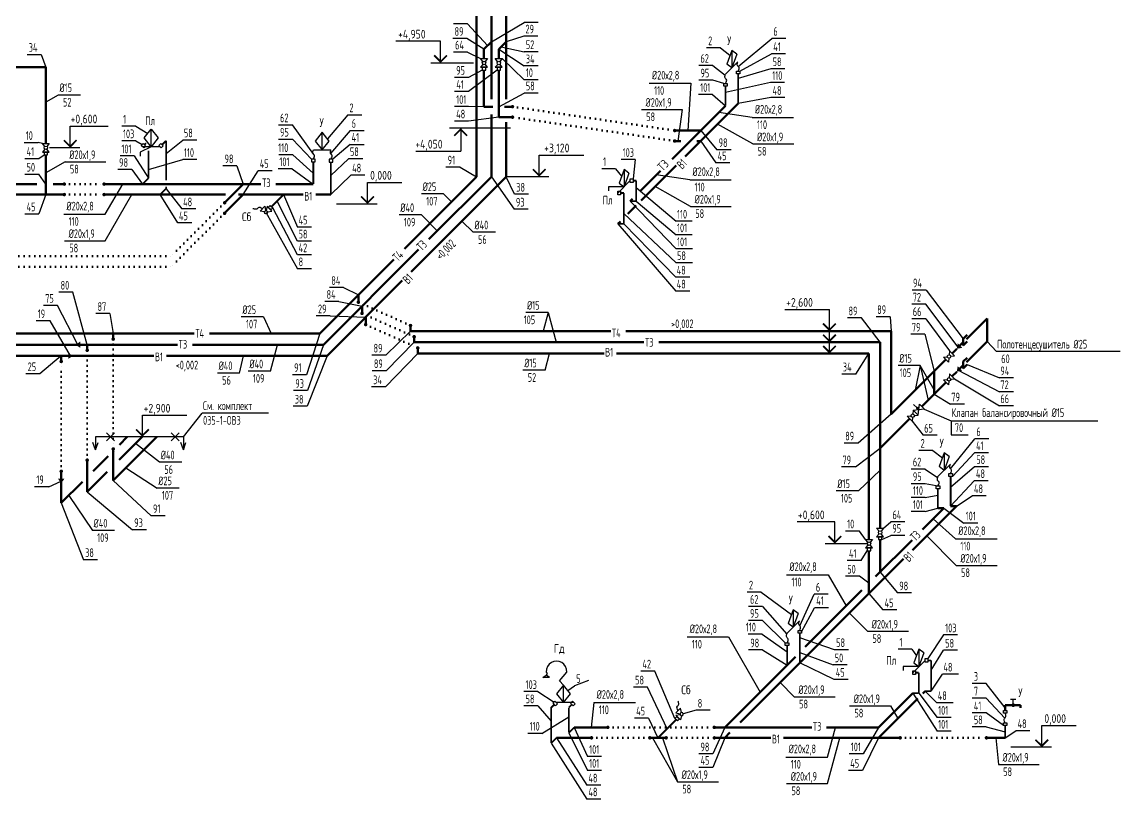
# Model space of a CAD drawing. Header units: millimetres. Extents: x 170992 to 3444916, y -723939 to 111177.
# Drawn here: x 1799205 to 1830647, y -380242 to -357984 of the extents above; entities that cross this region are included whole.
import ezdxf
from ezdxf.enums import TextEntityAlignment as Align

# ---------------------------------------------------------------- set-up
doc = ezdxf.new("R2010")
doc.units = ezdxf.units.MM
doc.linetypes.add('пунктирнаяX2', pattern=[0.5, 0, -0.5])
doc.linetypes.add('ШТРИХОВАЯ', pattern=[0.75, 0.5, -0.25])
doc.layers.add('0. В', color=1, linetype='Continuous')
for name, color, linetype, lineweight in [('0. В выноски', 2, 'Continuous', 25), ('_fek', 6, 'Continuous', 50), ('_tex_fek', 4, 'Continuous', 25), ('_vodo', 3, 'Continuous', 50)]:
    doc.layers.add(name, color=color, linetype=linetype, lineweight=lineweight)
doc.styles.add('GOST 2.304', font='CS_Gost2304.shx')
doc.styles.add('ГОСТ 2.304', font='cs_gost2304.shx')

# ---------------------------------------------------------------- blocks, each defined once
blk = doc.blocks.new('A$C192E26FC')
at = {"layer": '0. В выноски', "lineweight": -3, "ltscale": 100}
for p, q in [((-40, 31), (-125, 100)), ((-125, 100), (-125, -100)), ((39, 32), (123, 100)), ((123, 100), (123, -100)), ((-125, -100), (-39, -31)), ((123, -100), (38, -32))]:
    blk.add_line(p, q, dxfattribs=at)
blk.add_circle((0, 0), 50, dxfattribs=at)
blk = doc.blocks.new('Угловой кран X')
at = {"layer": '0. В выноски'}
for p, q in [((0, 95), (104, 26)), ((0, 95), (0, -95)), ((48, 143), (117, 38)), ((48, 143), (238, 143)), ((168, 38), (238, 143)), ((104, -26), (0, -95))]:
    blk.add_line(p, q, dxfattribs=at)
blk.add_circle((143, 0), 46.1, dxfattribs=at)
blk = doc.blocks.new('*U8')
at = {"layer": '0. В выноски', "linetype": 'ByBlock', "ltscale": 15}
h = blk.add_hatch(color=256, dxfattribs=at)
h.dxf.hatch_style = 1
h.paths.add_polyline_path([(0, 0), (-24, -66), (24, -66)])
at = {"layer": '0. В выноски', "lineweight": -3, "ltscale": 100}
for p, q in [((-124, 99), (-124, -99)), ((-124, -99), (124, 99)), ((-124, 99), (124, -99)), ((124, 99), (124, -99))]:
    blk.add_line(p, q, dxfattribs=at)
at = {"layer": '0. В выноски', "color": 2}
for p, q in [((0, 0), (-24, -66)), ((0, 0), (24, -66)), ((24, -66), (-24, -66)), ((0, -66), (0, -213))]:
    blk.add_line(p, q, dxfattribs=at)

msp = doc.modelspace()

# ---------------------------------------------------------------- linework, layer by layer
at = {"layer": '0. В', "color": 5, "ltscale": 250, "const_width": 50}
for points in [[(1819715, -360320), (1819715, -359472)], [(1825797, -371849), (1825797, -371000)], [(1821477, -376340), (1821477, -375491)], [(1827359, -378489), (1827359, -378135)]]:
    msp.add_lwpolyline(points, dxfattribs=at)
at = {"layer": '0. В', "color": 1, "ltscale": 100, "const_width": 50}
for points in [[(1819351, -360384), (1819351, -359826)], [(1825433, -371913), (1825433, -371355)], [(1821113, -376403), (1821113, -375845)]]:
    msp.add_lwpolyline(points, dxfattribs=at)
at = {"layer": '0. В', "color": 1, "linetype": 'ШТРИХОВАЯ', "ltscale": 250, "const_width": 50, "elevation": 48599}
for points in [[(1802755, -361457), (1802712, -361500)], [(1802827, -362459), (1802826, -361673)], [(1802657, -362628), (1802827, -362459)]]:
    msp.add_lwpolyline(points, dxfattribs=at)
at = {"layer": '0. В', "color": 150, "linetype": 'ШТРИХОВАЯ', "ltscale": 250, "const_width": 50}
for points, elevation in [([(1803331, -361386), (1803217, -361500)], 48599), ([(1803332, -362524), (1803331, -361386)], 48599), ([(1803162, -362928), (1803332, -362759)], 24299), ([(1803332, -362759), (1803332, -362700)], 48599)]:
    msp.add_lwpolyline(points, dxfattribs=dict(at, elevation=elevation))
at = {"layer": '0. В', "color": 1, "ltscale": 100, "const_width": 50, "elevation": 24299}
msp.add_lwpolyline([(1807548, -362628), (1807548, -361995)], dxfattribs=at)
at = {"layer": '0. В', "color": 5, "ltscale": 250, "const_width": 50, "elevation": 48600}
msp.add_lwpolyline([(1808053, -362929), (1808053, -361996)], dxfattribs=at)
at = {"layer": '0. В', "color": 1, "linetype": 'ШТРИХОВАЯ', "ltscale": 250, "const_width": 50}
for points in [[(1816795, -362529), (1816702, -362529)], [(1816795, -362529), (1816795, -363114)], [(1816795, -363114), (1816622, -363114)], [(1824885, -376623), (1824792, -376623)], [(1824885, -376623), (1824885, -377208)], [(1824885, -377208), (1824712, -377208)]]:
    msp.add_lwpolyline(points, dxfattribs=at)
at = {"layer": '0. В', "color": 5, "ltscale": 100, "const_width": 50, "elevation": 24299}
msp.add_lwpolyline([(1806696, -362928), (1806348, -363275)], dxfattribs=at)
at = {"layer": '0. В', "color": 150, "linetype": 'ШТРИХОВАЯ', "ltscale": 250, "const_width": 50}
for points in [[(1816441, -362883), (1816348, -362883)], [(1816441, -362883), (1816441, -363767)], [(1816441, -363767), (1816268, -363767)], [(1825238, -376270), (1825145, -376270)], [(1825238, -376270), (1825238, -377154)], [(1825238, -377154), (1825065, -377154)]]:
    msp.add_lwpolyline(points, dxfattribs=at)
at = {"layer": '0. В', "color": 150, "linetype": 'ШТРИХОВАЯ', "lineweight": -3, "ltscale": 250, "const_width": 50}
msp.add_lwpolyline([(1814362, -378640), (1814361, -377620), (1814447, -377535)], dxfattribs=at)
at = {"layer": '0. В', "color": 1, "linetype": 'ШТРИХОВАЯ', "lineweight": -3, "ltscale": 250, "const_width": 50}
for points in [[(1814866, -377620), (1814952, -377535)], [(1814867, -378342), (1814866, -377620)]]:
    msp.add_lwpolyline(points, dxfattribs=at)
at = {"layer": '0. В', "color": 1, "linetype": 'Continuous', "lineweight": -3, "ltscale": 250, "const_width": 50}
msp.add_lwpolyline([(1814867, -378342), (1815020, -378189)], dxfattribs=at)
at = {"layer": '0. В', "color": 5, "ltscale": 100, "const_width": 50}
msp.add_lwpolyline([(1817938, -377966), (1817417, -378488)], dxfattribs=at)
at = {"layer": '0. В', "color": 150, "linetype": 'Continuous', "lineweight": -3, "ltscale": 250, "const_width": 50}
msp.add_lwpolyline([(1814361, -378641), (1814514, -378488)], dxfattribs=at)
at = {"layer": '0. В выноски'}
for p, q in [((1811191, -358538), (1809915, -358538)), ((1811191, -359158), (1811191, -358538)), ((1819529, -358798), (1819387, -359190)), ((1819529, -358798), (1819529, -359298)), ((1819670, -358907), (1819529, -358798)), ((1819670, -358907), (1819529, -359298)), ((1810916, -359158), (1812137, -359158)), ((1819352, -359475), (1819705, -359122)), ((1819529, -359298), (1819387, -359190)), ((1817167, -359741), (1818355, -359741)), ((1818355, -359741), (1818269, -361094)), ((1816941, -360493), (1818111, -360493)), ((1818111, -360493), (1817985, -361394)), ((1820114, -360718), (1819156, -360580)), ((1820134, -361479), (1819125, -360910)), ((1820114, -360718), (1821302, -360718)), ((1800588, -361587, 24299), (1800588, -360967, 24299)), ((1800588, -360967, 24299), (1801669, -360967, 24299)), ((1802707, -361307, 24299), (1802907, -361057, 24299)), ((1802707, -361307, 24299), (1802907, -361057, 24299)), ((1802907, -361557, 24299), (1802907, -361057, 24299)), ((1802907, -361057, 24299), (1803107, -361307, 24299)), ((1802907, -361557, 24299), (1802907, -361057, 24299)), ((1802907, -361057, 24299), (1803107, -361307, 24299)), ((1807801, -361144, 24299), (1807601, -361394, 24299)), ((1807801, -361144, 24299), (1807601, -361394, 24299)), ((1807801, -361644, 24299), (1807801, -361144, 24299)), ((1808001, -361394, 24299), (1807801, -361144, 24299)), ((1807801, -361644, 24299), (1807801, -361144, 24299)), ((1808001, -361394, 24299), (1807801, -361144, 24299)), ((1813191, -361024), (1811444, -361024)), ((1811768, -361024), (1811768, -361687)), ((1802907, -361557, 24299), (1802594, -361717, 24299)), ((1803159, -361557, 24299), (1802655, -361557, 24299)), ((1802907, -361557, 24299), (1802707, -361307, 24299)), ((1802907, -361557, 24299), (1802707, -361307, 24299)), ((1803107, -361307, 24299), (1802907, -361557, 24299)), ((1803107, -361307, 24299), (1802907, -361557, 24299)), ((1807601, -361394, 24299), (1807801, -361644, 24299)), ((1807601, -361394, 24299), (1807801, -361644, 24299)), ((1807801, -361644, 24299), (1808001, -361394, 24299)), ((1807801, -361644, 24299), (1808001, -361394, 24299)), ((1820134, -361479), (1821304, -361479)), ((1800863, -361587, 24299), (1799992, -361587, 24299)), ((1802594, -361717, 24299), (1802594, -361830, 24299)), ((1807549, -361644, 24299), (1808054, -361644, 24299)), ((1810484, -361687), (1811768, -361687)), ((1814017, -361797), (1815292, -361797)), ((1814017, -362417), (1814017, -361797)), ((1800440, -361991, 24299), (1799889, -362309, 24299)), ((1800440, -361991, 24299), (1801610, -361991, 24299)), ((1816445, -362206), (1816304, -362597)), ((1816445, -362206), (1816445, -362706)), ((1816587, -362314), (1816445, -362206)), ((1814292, -362417), (1813070, -362417)), ((1816587, -362314), (1816445, -362706)), ((1818326, -362506), (1817369, -362367)), ((1818326, -362506), (1819515, -362506)), ((1801591, -363491, 24299), (1802089, -362628, 24299)), ((1809101, -363200, 24299), (1809101, -362579, 24299)), ((1809101, -362579, 24299), (1810083, -362579, 24299)), ((1816445, -362706), (1815998, -362706)), ((1815998, -362706), (1815998, -362819)), ((1816268, -362883), (1816622, -362529)), ((1816304, -362597), (1816445, -362706)), ((1818347, -363266), (1817338, -362698)), ((1801592, -364251, 24299), (1802356, -362928, 24299)), ((1809376, -363200, 24299), (1808212, -363200, 24299)), ((1818347, -363266), (1819516, -363266)), ((1800402, -363491, 24299), (1801591, -363491, 24299)), ((1800422, -364251, 24299), (1801592, -364251, 24299)), ((1821052, -366220), (1822327, -366220)), ((1822327, -367480), (1822327, -366220)), ((1802653, -369871), (1802653, -369250)), ((1802653, -369250), (1803929, -369250)), ((1825611, -370327), (1825469, -370718)), ((1825611, -370327), (1825611, -370827)), ((1825752, -370435), (1825611, -370327)), ((1825434, -371004), (1825788, -370650)), ((1825752, -370435), (1825611, -370827)), ((1825611, -370827), (1825469, -370718)), ((1825936, -372790), (1825299, -372218)), ((1822483, -372306), (1821402, -372306)), ((1822483, -372926), (1822483, -372306)), ((1825957, -373550), (1825111, -372705)), ((1825936, -372790), (1827125, -372790)), ((1822208, -372926), (1823408, -372926)), ((1821101, -373818), (1822290, -373818)), ((1822290, -373818), (1822805, -374711)), ((1825957, -373550), (1827126, -373550)), ((1821290, -374818), (1821149, -375209)), ((1821290, -374818), (1821290, -375318)), ((1821432, -374926), (1821290, -374818)), ((1821432, -374926), (1821290, -375318)), ((1823418, -375438), (1822898, -374918)), ((1821114, -375494), (1821467, -375141)), ((1821290, -375318), (1821149, -375209)), ((1818249, -375599), (1819437, -375599)), ((1819437, -375599), (1820340, -377177)), ((1823418, -375438), (1824588, -375438)), ((1824888, -375947), (1824747, -376338)), ((1824888, -375947), (1824888, -376447)), ((1825030, -376055), (1824888, -375947)), ((1824712, -376623), (1825065, -376270)), ((1824747, -376338), (1824888, -376447)), ((1825030, -376055), (1824888, -376447)), ((1814241, -376648), (1814213, -376690)), ((1814217, -376606), (1814241, -376648)), ((1814594, -376857), (1814810, -376606)), ((1824888, -376447), (1824441, -376447)), ((1824441, -376447), (1824441, -376560)), ((1814119, -376760), (1814213, -376690)), ((1814307, -376759), (1814119, -376760)), ((1814307, -376759), (1814213, -376690)), ((1814715, -376978), (1814515, -377228)), ((1814715, -376978), (1814515, -377228)), ((1814715, -376978), (1814594, -376857)), ((1814715, -377478), (1814715, -376978)), ((1814915, -377228), (1814715, -376978)), ((1814715, -377478), (1814715, -376978)), ((1814915, -377228), (1814715, -376978)), ((1821319, -377314), (1820911, -376905)), ((1814515, -377228), (1814715, -377478)), ((1814715, -377478), (1814915, -377228)), ((1814715, -377478), (1814915, -377228)), ((1815008, -377478), (1814504, -377478)), ((1815008, -377478), (1814504, -377478)), ((1815584, -377479), (1815500, -378189)), ((1815584, -377479), (1816772, -377479)), ((1821319, -377314), (1822489, -377314)), ((1822903, -377574), (1824073, -377574)), ((1824073, -377574), (1824282, -377937)), ((1827664, -377391), (1827514, -377391)), ((1827589, -377553), (1827589, -377391)), ((1822269, -379038), (1822496, -378189)), ((1828408, -378759), (1828408, -378139)), ((1828408, -378139), (1829389, -378139)), ((1817263, -378488), (1817976, -379748)), ((1817546, -378488), (1817976, -379748)), ((1822270, -379798), (1822621, -378489)), ((1827092, -378489), (1827163, -379251)), ((1828683, -378759), (1827519, -378759)), ((1821080, -379038), (1822269, -379038)), ((1827163, -379251), (1828333, -379251)), ((1817976, -379748), (1819145, -379748)), ((1821101, -379798), (1822270, -379798))]:
    msp.add_line(p, q, dxfattribs=at)
at = {"layer": '0. В выноски', "ltscale": 10}
for p, q in [((1800243, -360076, 24299), (1799889, -360280, 24299)), ((1800881, -360076, 24299), (1800243, -360076, 24299)), ((1811280, -362911), (1810642, -362911)), ((1811280, -362911), (1811504, -363135)), ((1810641, -363511), (1810003, -363511)), ((1810641, -363511), (1811096, -363967)), ((1812126, -364009), (1811802, -363685)), ((1812764, -364009), (1812126, -364009)), ((1806120, -366432), (1805482, -366432)), ((1806120, -366432), (1806344, -366908)), ((1814270, -366307), (1813632, -366307)), ((1814270, -366307), (1814127, -366840)), ((1814270, -366307), (1814498, -367160)), ((1806319, -367986), (1806522, -367228)), ((1805438, -368039), (1805548, -367548)), ((1814187, -367960), (1814315, -367480)), ((1824927, -367826), (1824290, -367826)), ((1824927, -367826), (1824782, -368535)), ((1825329, -368522), (1824927, -367826)), ((1824927, -367826), (1825154, -368818)), ((1805438, -368039), (1804801, -368039)), ((1806319, -367986), (1805681, -367986)), ((1814187, -367960), (1813549, -367960)), ((1803143, -370596), (1802452, -370062)), ((1803781, -370596), (1803143, -370596)), ((1802179, -370759), (1803072, -371336)), ((1823154, -371418), (1823778, -370818)), ((1800545, -371545), (1801221, -372550)), ((1803710, -371336), (1803072, -371336)), ((1823154, -371418), (1822517, -371418)), ((1801859, -372550), (1801221, -372550))]:
    msp.add_line(p, q, dxfattribs=at)
at = {"layer": '0. В выноски', "const_width": 50}
for points in [[(1811373, -358940), (1811191, -359122), (1811008, -358940)], [(1811950, -361242), (1811768, -361059), (1811585, -361242)], [(1813834, -362200), (1814017, -362382), (1814199, -362200)], [(1828225, -378542), (1828408, -378724), (1828590, -378542)]]:
    msp.add_lwpolyline(points, dxfattribs=at)
at = {"layer": '0. В выноски'}
for points in [[(1812384, -359362), (1812484, -359362), (1812484, -359283), (1812384, -359283)], [(1812808, -359362), (1812908, -359362), (1812908, -359283), (1812808, -359283)], [(1819765, -359472), (1819665, -359472), (1819665, -359392), (1819765, -359392)], [(1819401, -359826), (1819301, -359826), (1819301, -359746), (1819401, -359746)], [(1816622, -362579), (1816622, -362479), (1816702, -362479), (1816702, -362579)], [(1816268, -362933), (1816268, -362833), (1816348, -362833), (1816348, -362933)], [(1825847, -371000), (1825747, -371000), (1825747, -370920), (1825847, -370920)], [(1825483, -371355), (1825383, -371355), (1825383, -371275), (1825483, -371275)], [(1823728, -372811), (1823828, -372811), (1823828, -372731), (1823728, -372731)], [(1823408, -373131), (1823508, -373131), (1823508, -373051), (1823408, -373051)], [(1821527, -375491), (1821427, -375491), (1821427, -375411), (1821527, -375411)], [(1821163, -375845), (1821063, -375845), (1821063, -375766), (1821163, -375766)], [(1825065, -376320), (1825065, -376220), (1825145, -376220), (1825145, -376320)], [(1824712, -376673), (1824712, -376573), (1824792, -376573), (1824792, -376673)], [(1814482, -377570), (1814412, -377499), (1814468, -377443), (1814539, -377513)], [(1814987, -377570), (1814916, -377499), (1814973, -377443), (1815043, -377513)], [(1817959, -377875), (1818030, -377945), (1817974, -378002), (1817903, -377931)], [(1827409, -377784), (1827309, -377784), (1827309, -377704), (1827409, -377704)], [(1827410, -378135), (1827309, -378135), (1827309, -378055), (1827410, -378055)]]:
    msp.add_lwpolyline(points, close=True, dxfattribs=at)
at = {"layer": '0. В выноски', "const_width": 50}
for points, elevation in [([(1800405, -361369), (1800588, -361552), (1800770, -361369)], 24300), ([(1808919, -362982), (1809101, -363164), (1809283, -362982)], 24299), ([(1822145, -366622), (1822327, -366805), (1822509, -366622)], 0), ([(1822145, -366943), (1822327, -367125), (1822509, -366943)], 0), ([(1822145, -367263), (1822327, -367445), (1822509, -367263)], 0), ([(1802471, -369653), (1802653, -369835), (1802836, -369653)], 0), ([(1822665, -372708), (1822483, -372891), (1822301, -372708)], 0)]:
    msp.add_lwpolyline(points, dxfattribs=dict(at, elevation=elevation))
at = {"layer": '0. В выноски'}
for points, elevation in [([(1802691, -361592), (1802620, -361521), (1802677, -361465), (1802747, -361536)], 48599), ([(1803195, -361592), (1803125, -361521), (1803181, -361465), (1803252, -361536)], 48599), ([(1799839, -361792), (1799939, -361792), (1799939, -361712), (1799839, -361712)], 24299), ([(1807498, -361995), (1807598, -361995), (1807598, -361915), (1807498, -361915)], 24299), ([(1808003, -361996), (1808103, -361996), (1808103, -361916), (1808003, -361916)], 48600), ([(1806328, -363368), (1806257, -363297), (1806313, -363240), (1806384, -363311)], 24299)]:
    msp.add_lwpolyline(points, close=True, dxfattribs=dict(at, elevation=elevation))
msp.add_ellipse((1814514, -376606), major_axis=(0, 317), ratio=0.936455, start_param=4.712389, end_param=7.853982, dxfattribs=at)
for points in [[(1819715, -359392), (1819728, -359269), (1819706, -359250), (1819689, -359214), (1819705, -359122)], [(1819351, -359746), (1819374, -359623), (1819352, -359603), (1819335, -359568), (1819352, -359475)], [(1807548, -361915), (1807571, -361792), (1807549, -361772), (1807532, -361736), (1807549, -361644)], [(1807548, -361915), (1807571, -361792), (1807549, -361772), (1807532, -361736), (1807549, -361644)], [(1808053, -361915), (1808076, -361792), (1808054, -361772), (1808037, -361736), (1808054, -361644)], [(1806091, -363332, 24299), (1805967, -363309, 24299), (1805948, -363331, 24299), (1805912, -363348, 24299), (1805820, -363332, 24299)], [(1825797, -370920), (1825810, -370798), (1825788, -370778), (1825771, -370742), (1825788, -370650)], [(1825433, -371275), (1825456, -371151), (1825434, -371132), (1825417, -371096), (1825434, -371004)], [(1821477, -375411), (1821490, -375289), (1821468, -375269), (1821451, -375233), (1821467, -375141)], [(1821113, -375766), (1821136, -375642), (1821114, -375623), (1821097, -375587), (1821114, -375494)], [(1817995, -377708), (1817971, -377585), (1817993, -377565), (1818011, -377529), (1817994, -377437)], [(1827359, -378055), (1827336, -377932), (1827358, -377912), (1827376, -377876), (1827359, -377784)]]:
    msp.add_spline(points, degree=3, dxfattribs=at)
at = {"layer": '_fek', "linetype": 'пунктирнаяX2', "ltscale": 300}
for p, q in [((1813250, -360411), (1817895, -361094)), ((1817895, -361394), (1813250, -360711)), ((1800417, -362628, 24299), (1801557, -362628, 24299)), ((1800417, -362928, 24299), (1801557, -362928, 24299)), ((1805008, -363164, 24299), (1803475, -364696, 24299)), ((1805008, -363464, 24299), (1803475, -364996, 24299)), ((1792815, -364696, 24299), (1803475, -364696, 24299)), ((1792815, -364996, 24299), (1803475, -364996, 24299)), ((1810330, -366680), (1808839, -366012)), ((1810435, -367000), (1808943, -366332)), ((1809047, -366652), (1810539, -367320)), ((1801818, -367068), (1801818, -370214)), ((1801073, -370534), (1801073, -367388)), ((1800329, -370854), (1800329, -367708)), ((1815980, -378189), (1819030, -378189)), ((1815513, -378488), (1817183, -378488)), ((1817650, -378488), (1819030, -378489)), ((1824351, -378489), (1826824, -378489))]:
    msp.add_line(p, q, dxfattribs=at)
at = {"layer": '_tex_fek', "ltscale": 15}
for p, q in [((1811960, -358042), (1811559, -358042)), ((1812540, -358661), (1811960, -358042)), ((1812646, -358555), (1813581, -358002)), ((1813983, -358002), (1813581, -358002)), ((1813575, -358390), (1813070, -358555)), ((1813976, -358390), (1813575, -358390)), ((1811946, -358459), (1811545, -358459)), ((1812434, -358767), (1811946, -358459)), ((1812925, -358700), (1813584, -358836)), ((1819207, -358726), (1818805, -358726)), ((1819207, -358726), (1819478, -358938)), ((1819715, -359258), (1820673, -358454)), ((1821074, -358454), (1820673, -358454)), ((1799754, -358917, 24299), (1799889, -359282, 24299)), ((1811960, -358848), (1811559, -358848)), ((1811960, -358848), (1812334, -359035)), ((1812858, -358767), (1813584, -359244)), ((1812958, -359035), (1813584, -359639)), ((1813986, -358836), (1813584, -358836)), ((1819765, -359392), (1820670, -358894)), ((1821071, -358894), (1820670, -358894)), ((1812384, -359362), (1811991, -359573)), ((1812808, -359362), (1811996, -359977)), ((1813986, -359244), (1813584, -359244)), ((1818987, -359231), (1818586, -359231)), ((1818987, -359231), (1819342, -359505)), ((1820651, -359326), (1819715, -359604)), ((1821052, -359326), (1820651, -359326)), ((1811991, -359573), (1811590, -359573)), ((1813986, -359639), (1813584, -359639)), ((1818987, -359649), (1818586, -359649)), ((1819301, -359746), (1818987, -359649)), ((1811996, -359977), (1811594, -359977)), ((1820642, -359721), (1819351, -360007)), ((1821043, -359721), (1820642, -359721)), ((1812858, -360411), (1813584, -360019)), ((1813986, -360019), (1813584, -360019)), ((1818979, -360063), (1818578, -360063)), ((1818979, -360063), (1819351, -360384)), ((1820649, -360149), (1819715, -360320)), ((1821051, -360149), (1820649, -360149)), ((1811991, -360407), (1811590, -360407)), ((1812434, -360411), (1811991, -360407)), ((1807560, -361781, 24299), (1806950, -360934, 24299)), ((1808536, -360645, 24299), (1807953, -361334, 24299)), ((1811991, -360823), (1811590, -360823)), ((1812858, -360711), (1811991, -360823)), ((1808599, -361093, 24299), (1808040, -361750, 24299)), ((1818642, -361094), (1819106, -361643)), ((1799789, -361464, 24299), (1799669, -361439, 24299)), ((1807498, -361915, 24299), (1806950, -361345, 24299)), ((1808599, -361492, 24299), (1808103, -361916, 24299)), ((1818642, -361394), (1819078, -362021)), ((1799693, -361898, 24299), (1799839, -361792, 24299)), ((1806961, -361787, 24299), (1807548, -362311, 24299)), ((1819508, -361643), (1819106, -361643)), ((1802827, -362206, 48599), (1803807, -361927, 24299)), ((1805358, -362106, 24299), (1804957, -362106, 24299)), ((1805358, -362106, 24299), (1805543, -362628, 24299)), ((1806942, -362191, 24299), (1807548, -362628, 24299)), ((1808560, -361901, 24299), (1808053, -362383, 24299)), ((1811748, -362143), (1811347, -362143)), ((1811748, -362143), (1812222, -362417)), ((1816197, -362188), (1815806, -362188)), ((1816197, -362188), (1816374, -362402)), ((1816759, -361926), (1816358, -361926)), ((1816759, -361926), (1816702, -362479)), ((1819479, -362021), (1819078, -362021)), ((1799889, -362628, 24299), (1799693, -362345, 24299)), ((1805543, -362928, 24299), (1805965, -362245, 24299)), ((1806366, -362245, 24299), (1805965, -362245, 24299)), ((1808625, -362369, 24299), (1808053, -362929, 24299)), ((1812646, -362417), (1813300, -363349)), ((1813309, -362920), (1813070, -362417)), ((1816795, -362722), (1817934, -363692)), ((1799889, -362928, 24299), (1799693, -363482, 24299)), ((1807091, -364263, 24299), (1806509, -363114, 24299)), ((1806696, -362928, 24299), (1807091, -363861, 24299)), ((1813710, -362920), (1813309, -362920)), ((1816622, -363114), (1817934, -364484)), ((1816795, -363114), (1817934, -364084)), ((1806192, -363433, 24299), (1807091, -365057, 24299)), ((1807091, -364654, 24299), (1806384, -363311, 24299)), ((1813702, -363349), (1813300, -363349)), ((1816268, -363767), (1817926, -365695)), ((1816441, -363473), (1817934, -364879)), ((1816441, -363767), (1817926, -365295)), ((1818393, -363692), (1817934, -363692)), ((1818393, -364084), (1817934, -364084)), ((1818407, -364484), (1817934, -364484)), ((1818407, -364879), (1817934, -364879)), ((1818327, -365295), (1817926, -365295)), ((1808416, -365592), (1808015, -365592)), ((1808416, -365592), (1808839, -365800)), ((1825093, -365662), (1824691, -365662)), ((1825093, -365662), (1826160, -367059)), ((1800665, -365727), (1800264, -365727)), ((1801073, -367228), (1800665, -365727)), ((1818327, -365695), (1817926, -365695)), ((1800224, -366105), (1799822, -366105)), ((1800808, -367228), (1800224, -366105)), ((1808281, -365992), (1807880, -365992)), ((1808281, -365992), (1808943, -366120)), ((1825086, -366069), (1824684, -366069)), ((1826017, -367300), (1825086, -366069)), ((1800010, -366545), (1799608, -366545)), ((1800594, -367548), (1800010, -366545)), ((1801722, -366338), (1801321, -366338)), ((1801722, -366338), (1801818, -366908)), ((1808035, -366404), (1807634, -366404)), ((1808035, -366404), (1809047, -366440)), ((1823247, -366463), (1822846, -366463)), ((1823778, -367160), (1823247, -366463)), ((1824068, -366426), (1823666, -366426)), ((1824068, -366426), (1824098, -366840)), ((1825086, -366483), (1824684, -366483)), ((1825086, -366483), (1825768, -367408)), ((1807731, -366908), (1807352, -368087)), ((1810330, -366840), (1809625, -367530)), ((1807835, -367228), (1807386, -368541)), ((1810435, -367160), (1809635, -367975)), ((1825061, -366929), (1824659, -366929)), ((1825061, -366929), (1825329, -367988)), ((1826841, -367132), (1827107, -367424)), ((1800329, -367548), (1799721, -368063)), ((1807940, -367548), (1807372, -368992)), ((1809625, -367530), (1809224, -367530)), ((1810539, -367480), (1809614, -368436)), ((1823084, -368068), (1823458, -367480)), ((1826274, -367796), (1827194, -368178)), ((1799721, -368063), (1799320, -368063)), ((1807352, -368087), (1806951, -368087)), ((1809635, -367975), (1809234, -367975)), ((1823084, -368068), (1822683, -368068)), ((1826017, -367955), (1827194, -368577)), ((1827595, -368178), (1827194, -368178)), ((1809614, -368436), (1809212, -368436)), ((1825910, -368204), (1827194, -368978)), ((1807386, -368541), (1806984, -368541)), ((1825329, -368644), (1825790, -368930)), ((1827595, -368577), (1827194, -368577)), ((1807372, -368992), (1806971, -368992)), ((1825043, -369070), (1825810, -369409)), ((1826191, -368930), (1825790, -368930)), ((1827595, -368978), (1827194, -368978)), ((1824098, -369219), (1823152, -370046)), ((1824693, -369421), (1825012, -369823)), ((1825810, -369409), (1830010, -369409)), ((1825810, -369409), (1825810, -369806)), ((1823152, -370046), (1822750, -370046)), ((1825414, -369823), (1825012, -369823)), ((1825797, -370786), (1826485, -369921)), ((1825810, -369806), (1826295, -369806)), ((1826886, -369921), (1826485, -369921)), ((1823074, -370731), (1823778, -370195)), ((1825289, -370254), (1824888, -370254)), ((1825289, -370254), (1825560, -370467)), ((1825847, -371000), (1826476, -370324)), ((1826878, -370324), (1826476, -370324)), ((1823074, -370731), (1822673, -370731)), ((1825069, -370790), (1824668, -370790)), ((1825069, -370790), (1825424, -371033)), ((1826482, -370724), (1825797, -371322)), ((1826883, -370724), (1826482, -370724)), ((1799971, -371297), (1799569, -371297)), ((1799971, -371297), (1800329, -371134)), ((1801818, -371121), (1802908, -372130)), ((1825069, -371209), (1824668, -371209)), ((1825383, -371275), (1825069, -371209)), ((1826472, -371123), (1825797, -371849)), ((1826873, -371123), (1826472, -371123)), ((1801073, -371441), (1802371, -372529)), ((1825069, -371607), (1824668, -371607)), ((1825069, -371607), (1825433, -371535)), ((1825968, -371849), (1826416, -371557)), ((1826817, -371557), (1826416, -371557)), ((1800329, -371761), (1800965, -373388)), ((1825069, -372009), (1825433, -371913)), ((1825604, -371913), (1826179, -372336)), ((1803310, -372130), (1802908, -372130)), ((1825069, -372009), (1824668, -372009)), ((1802772, -372529), (1802371, -372529)), ((1823187, -372566), (1822785, -372566)), ((1823358, -372803), (1823187, -372566)), ((1823878, -372483), (1824084, -372303)), ((1824485, -372303), (1824084, -372303)), ((1826580, -372336), (1826179, -372336)), ((1823828, -372811), (1824080, -372692)), ((1824482, -372692), (1824080, -372692)), ((1823238, -373410), (1823408, -373131)), ((1801367, -373388), (1800965, -373388)), ((1823238, -373410), (1822837, -373410)), ((1823778, -373739), (1824277, -374339)), ((1823191, -373861), (1822790, -373861)), ((1823458, -374059), (1823191, -373861)), ((1820376, -374315), (1819974, -374315)), ((1820376, -374315), (1821240, -374958)), ((1821476, -375277), (1821889, -374377)), ((1822290, -374377), (1821889, -374377)), ((1823458, -374359), (1823858, -374827)), ((1824678, -374339), (1824277, -374339)), ((1820406, -374724), (1820004, -374724)), ((1820406, -374724), (1821103, -375524)), ((1821527, -375451), (1821900, -374761)), ((1822301, -374761), (1821900, -374761)), ((1824259, -374827), (1823858, -374827)), ((1820406, -375128), (1820004, -375128)), ((1821063, -375766), (1820406, -375128)), ((1820404, -375519), (1820003, -375519)), ((1820404, -375519), (1821113, -376026)), ((1822470, -375964), (1821477, -375623)), ((1825593, -375543), (1825145, -376220)), ((1825994, -375543), (1825593, -375543)), ((1820412, -375972), (1820011, -375972)), ((1820412, -375972), (1821113, -376403)), ((1821477, -376040), (1822429, -376401)), ((1822871, -375964), (1822470, -375964)), ((1824687, -375952), (1824295, -375952)), ((1824687, -375952), (1824818, -376142)), ((1825238, -376548), (1825593, -375981)), ((1825994, -375981), (1825593, -375981)), ((1822459, -376818), (1821477, -376340)), ((1817325, -376579), (1816924, -376579)), ((1817903, -377931), (1817325, -376579)), ((1822831, -376401), (1822429, -376401)), ((1825238, -377154), (1825563, -376667)), ((1826021, -376667), (1825563, -376667)), ((1815430, -376850), (1815029, -376995)), ((1822860, -376818), (1822459, -376818)), ((1826813, -376930), (1826412, -376930)), ((1827359, -377633), (1826813, -376930)), ((1813979, -377166), (1813578, -377166)), ((1813979, -377166), (1814440, -377471)), ((1814840, -377134), (1815029, -376995)), ((1817115, -377037), (1816714, -377037)), ((1817677, -378227), (1817115, -377037)), ((1824712, -377208), (1825412, -378302)), ((1824885, -377208), (1825412, -377902)), ((1825065, -377154), (1825400, -377483)), ((1813979, -377576), (1813578, -377576)), ((1813979, -377576), (1814362, -378012)), ((1825873, -377483), (1825400, -377483)), ((1826813, -377354), (1826412, -377354)), ((1826813, -377354), (1827348, -377921)), ((1814093, -378360), (1814866, -377883)), ((1817146, -377923), (1816745, -377923)), ((1817146, -377923), (1817417, -378488)), ((1818507, -377700), (1818140, -377797)), ((1818908, -377700), (1818507, -377700)), ((1825813, -377902), (1825412, -377902)), ((1826813, -377777), (1826412, -377777)), ((1827309, -378135), (1826813, -377777)), ((1815020, -378189), (1815398, -379023)), ((1819328, -378189), (1818986, -378951)), ((1823731, -378189), (1823291, -378950)), ((1826813, -378176), (1826412, -378176)), ((1826813, -378176), (1827359, -378312)), ((1814093, -378360), (1813692, -378360)), ((1814514, -378489), (1815377, -379842)), ((1814867, -378342), (1815398, -379423)), ((1819328, -378489), (1818991, -379338)), ((1823731, -378489), (1823276, -379421)), ((1825813, -378302), (1825412, -378302)), ((1827359, -378489), (1827666, -378286)), ((1828068, -378286), (1827666, -378286)), ((1814361, -378641), (1815377, -380242)), ((1815799, -379023), (1815398, -379023)), ((1818986, -378951), (1818585, -378951)), ((1823291, -378950), (1822890, -378950)), ((1815799, -379423), (1815398, -379423)), ((1818991, -379338), (1818590, -379338)), ((1823276, -379421), (1822875, -379421)), ((1815778, -379842), (1815377, -379842)), ((1815778, -380242), (1815377, -380242))]:
    msp.add_line(p, q, dxfattribs=at)
at = {"layer": '_tex_fek', "linetype": 'Continuous', "ltscale": 100}
for p, q in [((1799353, -358917, 24299), (1799754, -358917, 24299)), ((1806548, -360934, 24299), (1806950, -360934, 24299)), ((1808536, -360645, 24299), (1808938, -360645, 24299)), ((1802466, -360973, 24299), (1802065, -360973, 24299)), ((1802464, -360971, 24299), (1802807, -361182, 24299)), ((1808599, -361093, 24299), (1809000, -361093, 24299)), ((1799268, -361439, 24299), (1799669, -361439, 24299)), ((1802464, -361390, 24299), (1802062, -361390, 24299)), ((1802464, -361390, 24299), (1802648, -361493, 24299)), ((1803331, -361755, 24299), (1803807, -361366, 24299)), ((1804208, -361366, 24299), (1803807, -361366, 24299)), ((1806548, -361345, 24299), (1806950, -361345, 24299)), ((1808599, -361492, 24299), (1809000, -361492, 24299)), ((1802418, -361822, 24299), (1802017, -361822, 24299)), ((1802418, -361822, 24299), (1802827, -362459, 24299)), ((1806961, -361787, 24299), (1806560, -361787, 24299)), ((1799291, -361898, 24299), (1799693, -361898, 24299)), ((1802352, -362211, 24299), (1801951, -362211, 24299)), ((1802352, -362211, 24299), (1802657, -362628, 24299)), ((1804208, -361927, 24299), (1803807, -361927, 24299)), ((1806942, -362191, 24299), (1806541, -362191, 24299)), ((1808961, -361901, 24299), (1808560, -361901, 24299)), ((1799291, -362345, 24299), (1799693, -362345, 24299)), ((1809027, -362369, 24299), (1808625, -362369, 24299)), ((1803332, -362759, 24299), (1803784, -363340, 24299)), ((1803665, -363741, 24299), (1803162, -362928, 24299)), ((1804186, -363340, 24299), (1803784, -363340, 24299)), ((1799291, -363482, 24299), (1799693, -363482, 24299)), ((1804066, -363741, 24299), (1803665, -363741, 24299)), ((1807492, -363861, 24299), (1807091, -363861, 24299)), ((1807492, -364263, 24299), (1807091, -364263, 24299)), ((1807492, -364654, 24299), (1807091, -364654, 24299)), ((1807492, -365057, 24299), (1807091, -365057, 24299)), ((1830647, -367424), (1827107, -367424)), ((1803828, -369871), (1804367, -369186)), ((1806268, -369186), (1804367, -369186)), ((1801852, -369984), (1801624, -369757)), ((1801624, -369984), (1801852, -369757)), ((1803474, -369984), (1803702, -369757)), ((1803702, -369984), (1803474, -369757)), ((1801311, -370238), (1801236, -370032)), ((1803828, -369871), (1801311, -369871)), ((1801311, -369871), (1801311, -370238)), ((1801311, -370238), (1801386, -370032)), ((1803828, -370238), (1803753, -370032)), ((1803828, -369871), (1803828, -370238)), ((1803828, -370238), (1803902, -370032))]:
    msp.add_line(p, q, dxfattribs=at)
at = {"layer": '_vodo', "ltscale": 15}
for p, q in [((1813070, -360193), (1813070, -355892)), ((1812646, -360197), (1812646, -356363)), ((1812222, -362417), (1812222, -357449)), ((1812434, -358767), (1812646, -358555)), ((1812858, -358767), (1813070, -358555)), ((1812434, -359035), (1812434, -358767)), ((1812858, -359035), (1812858, -358767)), ((1796132, -359282, 24299), (1799889, -359282, 24299)), ((1799889, -359282, 24299), (1799889, -361464, 24299)), ((1812434, -360411), (1812434, -359362)), ((1812858, -360711), (1812858, -359362)), ((1819715, -360320), (1818193, -361842)), ((1812434, -360411), (1812690, -360411)), ((1812646, -362417), (1812646, -360630)), ((1813021, -360411), (1813250, -360411)), ((1819351, -360384), (1817824, -361911)), ((1812858, -360711), (1813250, -360711)), ((1813070, -362417), (1813070, -360851)), ((1817895, -361094), (1818642, -361094)), ((1817895, -361394), (1818074, -361394)), ((1818532, -361394), (1818642, -361394)), ((1799889, -361792, 24299), (1799889, -362928, 24299)), ((1817940, -362096), (1816940, -363095)), ((1817486, -362249), (1816894, -362842)), ((1799629, -362628, 24299), (1797894, -362628, 24299)), ((1800417, -362628, 24299), (1800096, -362628, 24299)), ((1806048, -362628, 24299), (1801557, -362628, 24299)), ((1805543, -362628, 24299), (1805008, -363164, 24299)), ((1807548, -362628, 24299), (1806474, -362628, 24299)), ((1800417, -362928, 24299), (1796184, -362928, 24299)), ((1805035, -362928, 24299), (1801557, -362928, 24299)), ((1805543, -362928, 24299), (1805008, -363464, 24299)), ((1807258, -362928, 24299), (1805402, -362928, 24299)), ((1808053, -362928, 24299), (1807617, -362928, 24299)), ((1816686, -363049), (1816622, -363114)), ((1816791, -363244), (1816552, -363483)), ((1816340, -363695), (1816268, -363767)), ((1808839, -366012), (1808839, -365800)), ((1808943, -366332), (1808943, -366120)), ((1809047, -366652), (1809047, -366440)), ((1826247, -367070), (1826841, -366477)), ((1826841, -367132), (1826841, -366477)), ((1810330, -366840), (1810330, -366680)), ((1824098, -366840), (1824098, -369219)), ((1810435, -367160), (1810435, -367000)), ((1823778, -367160), (1823778, -372483)), ((1826160, -367157), (1826063, -367254)), ((1826274, -366945), (1826160, -367059)), ((1826160, -367255), (1826160, -367059)), ((1826274, -367141), (1826160, -367255)), ((1826247, -367725), (1826841, -367132)), ((1810539, -367480), (1810539, -367320)), ((1823458, -367480), (1823458, -372803)), ((1825971, -367346), (1825839, -367478)), ((1825663, -367654), (1824098, -369219)), ((1826160, -367812), (1826063, -367909)), ((1826274, -367600), (1826160, -367714)), ((1826160, -367911), (1826160, -367714)), ((1826274, -367796), (1826160, -367911)), ((1825329, -367988), (1825329, -368644)), ((1825971, -368001), (1825839, -368134)), ((1825663, -368309), (1824973, -368999)), ((1824622, -369350), (1823778, -370195)), ((1825968, -371849), (1824705, -373112)), ((1825604, -371913), (1824994, -372523)), ((1825604, -371913), (1825433, -371913)), ((1825968, -371849), (1825797, -371849)), ((1824692, -372824), (1823644, -373872)), ((1823778, -372811), (1823778, -373739)), ((1823458, -373131), (1823458, -374359)), ((1824451, -373365), (1819769, -378048)), ((1823253, -374263), (1821631, -375886)), ((1821352, -376165), (1819328, -378189)), ((1824712, -377208), (1823731, -378189)), ((1825065, -377154), (1825003, -377217)), ((1824862, -377358), (1823731, -378489)), ((1827589, -377553), (1827359, -377553)), ((1827359, -377553), (1827359, -377704)), ((1827589, -377553), (1827800, -377553)), ((1827800, -377553), (1827800, -377634)), ((1815020, -378189), (1815980, -378189)), ((1821820, -378189), (1819030, -378189)), ((1823731, -378189), (1822246, -378189)), ((1814514, -378488), (1815513, -378488)), ((1817183, -378488), (1817650, -378488)), ((1820649, -378489), (1819030, -378489)), ((1819479, -378338), (1819328, -378489)), ((1824351, -378489), (1821007, -378489)), ((1827359, -378489), (1826824, -378489))]:
    msp.add_line(p, q, dxfattribs=at)
at = {"layer": '_vodo'}
for p, q in [((1812222, -362417), (1810158, -364481)), ((1813070, -362417), (1810350, -365138)), ((1812646, -362417), (1810859, -364204)), ((1810558, -364506), (1807835, -367228)), ((1809852, -364787), (1807731, -366908)), ((1810096, -365391), (1807940, -367548)), ((1796523, -366908), (1804138, -366908)), ((1801818, -366908), (1801818, -367068)), ((1804571, -366908), (1807731, -366908)), ((1816066, -366840), (1810330, -366840)), ((1824098, -366840), (1816499, -366840)), ((1796627, -367228), (1803659, -367228)), ((1801073, -367228), (1801073, -367388)), ((1804085, -367228), (1807835, -367228)), ((1817012, -367160), (1810435, -367160)), ((1823778, -367160), (1817438, -367160)), ((1796731, -367548), (1802982, -367548)), ((1800329, -367548), (1800329, -367708)), ((1803341, -367548), (1807940, -367548)), ((1815873, -367480), (1810539, -367480)), ((1823458, -367480), (1816231, -367480)), ((1801818, -371121), (1803068, -369871)), ((1801993, -370522), (1802644, -369871)), ((1801995, -370095), (1802220, -369871)), ((1801818, -370214), (1801818, -371121)), ((1801818, -370273), (1801835, -370256)), ((1801073, -370534), (1801073, -371441)), ((1801241, -370850), (1801670, -370420)), ((1800329, -370854), (1800329, -371761)), ((1801073, -371441), (1801649, -370865)), ((1800329, -371761), (1800935, -371155))]:
    msp.add_line(p, q, dxfattribs=at)
at = {"layer": '_vodo', "const_width": 50}
for points in [[(1813225, -360411, 1), (1813275, -360411, 1)], [(1813225, -360711, 1), (1813275, -360711, 1)], [(1817870, -361094, 1), (1817920, -361094, 1)], [(1817870, -361394, 1), (1817920, -361394, 1)], [(1808814, -366012, 1), (1808864, -366012, 1)], [(1808918, -366332, 1), (1808968, -366332, 1)], [(1809022, -366652, 1), (1809072, -366652, 1)], [(1810305, -366680, 1), (1810355, -366680, 1)], [(1801793, -367068, 1), (1801843, -367068, 1)], [(1810410, -367000, 1), (1810460, -367000, 1)], [(1801048, -367388, 1), (1801098, -367388, 1)], [(1810514, -367320, 1), (1810564, -367320, 1)], [(1800304, -367708, 1), (1800354, -367708, 1)], [(1801793, -370214, 1), (1801843, -370214, 1)], [(1801048, -370534, 1), (1801098, -370534, 1)], [(1800304, -370854, 1), (1800354, -370854, 1)], [(1815955, -378189, 1), (1816005, -378189, 1)], [(1819005, -378189, 1), (1819055, -378189, 1)], [(1815488, -378488, 1), (1815538, -378488, 1)], [(1817158, -378488, 1), (1817208, -378488, 1)], [(1817625, -378488, 1), (1817675, -378488, 1)], [(1819005, -378489, 1), (1819055, -378489, 1)], [(1824326, -378489, 1), (1824376, -378489, 1)], [(1826799, -378489, 1), (1826849, -378489, 1)]]:
    msp.add_lwpolyline(points, format="xyb", close=True, dxfattribs=at)
at = {"layer": '_vodo', "const_width": 50, "elevation": 24299}
for points in [[(1800392, -362628, 1), (1800442, -362628, 1)], [(1801532, -362628, 1), (1801582, -362628, 1)], [(1800392, -362928, 1), (1800442, -362928, 1)], [(1801532, -362928, 1), (1801582, -362928, 1)], [(1804983, -363164, 1), (1805033, -363164, 1)], [(1804983, -363464, 1), (1805033, -363464, 1)]]:
    msp.add_lwpolyline(points, format="xyb", close=True, dxfattribs=at)
at = {"layer": '_vodo', "ltscale": 15}
for points in [[(1800743, -367228, 0, 180, 0), (1800873, -367228, 200, 200, 0)], [(1800659, -367548, 0, 180, 0), (1800529, -367548, 200, 200, 0)], [(1800329, -371199, 0, 180, 0), (1800329, -371069, 200, 200, 0)]]:
    msp.add_lwpolyline(points, format="xyseb", dxfattribs=at)
at = {"layer": '_vodo', "ltscale": 15, "elevation": 0}
for points in [[(1825971, -367346, 0, 180, 0), (1826063, -367254, 200, 200, 0)], [(1825971, -368001, 0, 180, 0), (1826063, -367909, 200, 200, 0)]]:
    msp.add_lwpolyline(points, format="xyseb", dxfattribs=at)
at = {"layer": '_vodo', "ltscale": 15, "const_width": 52.5}
msp.add_lwpolyline([(1827616, -377553, -1), (1827563, -377553, -1)], format="xyb", close=True, dxfattribs=at)

# ---------------------------------------------------------------- block references
at = {"layer": '0. В', "rotation": 314.9999999999795}
msp.add_blockref('Угловой кран X', (1806091, -363332, 24299), dxfattribs=at)
at = {"layer": '0. В', "xscale": -1, "rotation": 135.000000000026}
msp.add_blockref('Угловой кран X', (1817995, -377708), dxfattribs=at)
at = {"layer": '0. В выноски', "ltscale": 100}
for p, rotation in [((1812434, -359158), 89.99999999999999), ((1812858, -359158), 89.99999999999999), ((1799889, -361587, 24299), 89.99999999999999), ((1825750, -367567), 224.9999999999999), ((1825750, -368222), 224.9999999999999), ((1824709, -369263), 224.9999999999999), ((1823778, -372606), 89.99999999999999), ((1823458, -372926), 89.99999999999999)]:
    msp.add_blockref('A$C192E26FC', p, dxfattribs=dict(at, rotation=rotation))
at = {"layer": '0. В выноски', "color": 2, "linetype": 'ByBlock', "xscale": -1, "rotation": 225}
msp.add_blockref('*U8', (1824885, -369087), dxfattribs=at)

# ---------------------------------------------------------------- texts
at = {"layer": '0. В выноски', "style": 'ГОСТ 2.304'}
for s, p in [('+4,950', (1809974, -358459)), ('+0,600', (1800598, -360888, 24299)), ('+4,050', (1810469, -361609)), ('+3,120', (1814158, -361718)), ('0,000', (1809174, -362501, 24299)), ('+2,600', (1821087, -366141)), ('+2,900', (1802688, -369172)), ('+0,600', (1821423, -372227)), ('0,000', (1828480, -378061))]:
    msp.add_text(s, height=250, dxfattribs=at).set_placement(p)
at = {"layer": '0. В выноски', "style": 'GOST 2.304', "width": 0.85}
for s, p in [('%%C20х2,8', (1817245, -359508)), ('%%C20х1,9', (1817061, -360289)), ('%%C20х2,8', (1820192, -360485)), ('Пл', (1802734, -360816, 24299)), ('%%C20х1,9', (1820254, -361275)), ('%%C20х1,9', (1800560, -361787, 24299)), ('%%C20х2,8', (1818405, -362273)), ('%%C20х2,8', (1800480, -363258, 24299)), ('Пл', (1815834, -363089)), ('%%C20х1,9', (1818467, -363062)), ('%%C20х1,9', (1800543, -364047, 24299)), ('%%C20х2,8', (1826015, -372557)), ('%%C20х2,8', (1821180, -373586)), ('%%C20х1,9', (1826077, -373347)), ('%%C20х2,8', (1818327, -375366)), ('%%C20х1,9', (1823538, -375234)), ('Пл', (1823955, -376271)), ('%%C20х1,9', (1821440, -377110)), ('%%C20х2,8', (1815662, -377246)), ('%%C20х1,9', (1823023, -377370)), ('%%C20х2,8', (1821159, -378805)), ('%%C20х1,9', (1827283, -379048)), ('%%C20х1,9', (1818096, -379544)), ('%%C20х1,9', (1821221, -379594))]:
    msp.add_text(s, height=250, dxfattribs=at).set_placement(p, align=Align.MIDDLE_LEFT)
at = {"layer": '0. В выноски', "ltscale": 10, "style": 'GOST 2.304', "width": 0.85}
for s, p in [('%%C15', (1800280, -359868, 24299)), ('%%C25', (1810679, -362703)), ('%%C40', (1810040, -363304)), ('%%C40', (1812163, -363801)), ('%%C15', (1813669, -366100)), ('%%C25', (1805519, -366225)), ('%%C15', (1824327, -367618)), ('%%C40', (1804838, -367832)), ('%%C40', (1805718, -367779)), ('%%C15', (1813586, -367753)), ('%%C40', (1803181, -370389)), ('%%C25', (1803109, -371129)), ('%%C15', (1822554, -371211)), ('%%C40', (1801258, -372343))]:
    msp.add_text(s, height=250, dxfattribs=at).set_placement(p, align=Align.MIDDLE_LEFT)
at = {"layer": '0. В выноски', "style": 'GOST 2.304'}
for s, p in [('Гд', (1814434, -375930)), ('У', (1827733, -377195))]:
    msp.add_text(s, height=250, dxfattribs=at).set_placement(p, align=Align.MIDDLE_LEFT)
at = {"layer": '_tex_fek', "ltscale": 15, "style": 'ГОСТ 2.304', "width": 0.85}
for s, p in [('29', (1813623, -358313)), ('89', (1811593, -358382)), ('2', (1818854, -358649)), ('6', (1820721, -358378)), ('64', (1811608, -358771)), ('52', (1813633, -358760)), ('41', (1820718, -358818)), ('34', (1813633, -359168)), ('62', (1818634, -359154)), ('58', (1820699, -359250)), ('95', (1811639, -359496)), ('10', (1813633, -359563)), ('95', (1818634, -359573)), ('41', (1811643, -359900)), ('58', (1813633, -359943)), ('110', (1820690, -359644)), ('110', (1817305, -360073)), ('101', (1818626, -359987)), ('48', (1820698, -360073)), ('52', (1800381, -360408, 24299)), ('101', (1811639, -360330)), ('48', (1811639, -360747)), ('58', (1817080, -360825)), ('110', (1820252, -361051)), ('98', (1819155, -361566)), ('58', (1820272, -361811)), ('98', (1805005, -362030, 24299)), ('91', (1811396, -362066)), ('1', (1815844, -362111)), ('103', (1816406, -361850)), ('45', (1819127, -361945)), ('58', (1800578, -362323, 24299)), ('45', (1806014, -362168, 24299)), ('38', (1813358, -362844)), ('110', (1818465, -362838)), ('107', (1810780, -363243)), ('93', (1813349, -363272)), ('110', (1817962, -363616)), ('58', (1818485, -363598)), ('110', (1800541, -363823, 24299)), ('109', (1810141, -363843)), ('101', (1817962, -364007)), ('56', (1812264, -364341)), ('58', (1800561, -364584, 24299)), ('101', (1817962, -364407)), ('58', (1817962, -364803)), ('48', (1817953, -365219)), ('84', (1808064, -365516)), ('94', (1824719, -365585)), ('80', (1800312, -365650)), ('84', (1807928, -365915)), ('48', (1817953, -365618)), ('75', (1799871, -366028)), ('72', (1824712, -365992)), ('19', (1799657, -366469)), ('87', (1801369, -366261)), ('29', (1807682, -366328)), ('89', (1822873, -366387)), ('89', (1823694, -366349)), ('66', (1824712, -366407)), ('107', (1805620, -366764)), ('105', (1813572, -366640)), ('79', (1824687, -366853)), ('89', (1809273, -367453)), ('60', (1827246, -367757)), ('25', (1799369, -367986)), ('91', (1806999, -368010)), ('89', (1809282, -367898)), ('34', (1822710, -367992)), ('94', (1827221, -368102)), ('56', (1804939, -368372)), ('109', (1805819, -368318)), ('34', (1809261, -368360)), ('52', (1813687, -368292)), ('105', (1824337, -368158)), ('93', (1807033, -368465)), ('72', (1827221, -368501)), ('38', (1807019, -368915)), ('79', (1825817, -368853)), ('66', (1827221, -368901)), ('Клапан балансировочный %%C15', (1825823, -369299)), ('89', (1822778, -369969)), ('65', (1825040, -369747)), ('70', (1825918, -369729)), ('6', (1826533, -369845)), ('2', (1824936, -370178)), ('41', (1826525, -370248)), ('56', (1803282, -370929)), ('79', (1822700, -370654)), ('62', (1824716, -370714)), ('58', (1826531, -370647)), ('19', (1799618, -371220)), ('95', (1824716, -371132)), ('48', (1826521, -371046)), ('110', (1824716, -371531)), ('48', (1826465, -371481)), ('107', (1803211, -371668)), ('105', (1822655, -371751)), ('91', (1802957, -372053)), ('101', (1824716, -371933)), ('93', (1802419, -372452)), ('10', (1822834, -372489)), ('64', (1824132, -372226)), ('101', (1826227, -372260)), ('95', (1824129, -372616)), ('109', (1801359, -372882)), ('110', (1826075, -373122)), ('38', (1801014, -373311)), ('41', (1822886, -373334)), ('50', (1822838, -373785)), ('58', (1826095, -373883)), ('2', (1820023, -374239)), ('110', (1821240, -374151)), ('6', (1821937, -374301)), ('98', (1824326, -374263)), ('62', (1820053, -374648)), ('41', (1821948, -374685)), ('45', (1823906, -374750)), ('95', (1820053, -375051)), ('110', (1819933, -375442)), ('103', (1825641, -375466)), ('110', (1818387, -375931)), ('98', (1820060, -375896)), ('58', (1822518, -375888)), ('58', (1823557, -375770)), ('1', (1824334, -375876)), ('58', (1825641, -375904)), ('42', (1816972, -376502)), ('50', (1822478, -376324)), ('48', (1825590, -376590)), ('5', (1815077, -376918)), ('45', (1822508, -376741)), ('3', (1826461, -376854)), ('103', (1813626, -377090)), ('58', (1816762, -376960)), ('58', (1813626, -377499)), ('48', (1825428, -377406)), ('7', (1826461, -377277)), ('110', (1815722, -377811)), ('45', (1816793, -377847)), ('8', (1818555, -377623)), ('58', (1821458, -377646)), ('101', (1825439, -377826)), ('41', (1826461, -377701)), ('58', (1823042, -377906)), ('58', (1826461, -378099)), ('110', (1813741, -378283)), ('101', (1825439, -378225)), ('48', (1827715, -378210)), ('101', (1815446, -378947)), ('98', (1818633, -378875)), ('101', (1822938, -378873)), ('101', (1815446, -379346)), ('45', (1818638, -379261)), ('110', (1821219, -379370)), ('45', (1822923, -379344)), ('58', (1827302, -379584)), ('48', (1815425, -379766)), ('48', (1815425, -380165)), ('58', (1818114, -380081)), ('58', (1821239, -380131))]:
    msp.add_text(s, height=250, dxfattribs=at).set_placement(p)
at = {"layer": '_tex_fek', "linetype": 'Continuous', "ltscale": 100, "style": 'GOST 2.304'}
for s, p in [('У', (1819397, -358521)), ('У', (1807726, -360866, 24299)), ('Сб', (1805505, -363565, 24299)), ('У', (1825479, -370049)), ('У', (1821158, -374540)), ('Сб', (1818084, -377114))]:
    msp.add_text(s, height=250, dxfattribs=at).set_placement(p, align=Align.MIDDLE_LEFT)
at = {"layer": '_tex_fek', "linetype": 'Continuous', "ltscale": 100, "style": 'ГОСТ 2.304', "width": 0.85}
for s, p in [('34', (1799399, -358840, 24299)), ('2', (1808583, -360568, 24299)), ('62', (1806595, -360857, 24299)), ('1', (1802101, -360896, 24299)), ('6', (1808645, -361016, 24299)), ('10', (1799314, -361363, 24299)), ('103', (1802098, -361314, 24299)), ('58', (1803843, -361289, 24299)), ('95', (1806595, -361268, 24299)), ('41', (1808645, -361416, 24299)), ('41', (1799338, -361821, 24299)), ('101', (1802053, -361746, 24299)), ('110', (1806544, -361710, 24299)), ('58', (1808596, -361825, 24299)), ('98', (1801987, -362135, 24299)), ('110', (1803843, -361851, 24299)), ('101', (1806577, -362115, 24299)), ('50', (1799338, -362269, 24299)), ('48', (1808661, -362293, 24299)), ('Т3', (1806081, -362715, 24299)), ('45', (1799338, -363406, 24299)), ('48', (1803821, -363264, 24299)), ('В1', (1807288, -363100, 24299)), ('45', (1803701, -363664, 24299)), ('45', (1807127, -363785, 24299)), ('58', (1807127, -364186, 24299)), ('42', (1807127, -364578, 24299)), ('8', (1807127, -364980, 24299)), ('>0,002', (1817792, -366754)), ('Т4', (1804168, -367027)), ('Т4', (1816096, -367015)), ('Т3', (1803693, -367340)), ('Т3', (1817045, -367285)), ('В1', (1803013, -367702)), ('В1', (1815903, -367570)), ('<0,002', (1803607, -367936)), ('Т3', (1821853, -378284)), ('В1', (1820679, -378649))]:
    msp.add_text(s, height=250, dxfattribs=at).set_placement(p)
at = {"layer": '_tex_fek', "linetype": 'Continuous', "ltscale": 100, "style": 'GOST 2.304'}
msp.add_text('Т3', height=250, rotation=45, dxfattribs=at).set_placement((1817551, -362276))
at = {"layer": '_tex_fek', "linetype": 'Continuous', "ltscale": 100, "style": 'ГОСТ 2.304', "width": 0.85}
for s, p in [('В1', (1818107, -362220)), ('Т3', (1810656, -364557)), ('<0,002', (1811197, -364819)), ('Т4', (1809970, -364862)), ('В1', (1810258, -365510)), ('Т3', (1824790, -372875)), ('В1', (1824598, -373469))]:
    msp.add_text(s, height=250, rotation=45, dxfattribs=at).set_placement(p)
at = {"layer": '_tex_fek', "linetype": 'Continuous', "ltscale": 100, "style": 'GOST 2.304', "width": 0.85}
for s, p in [('Полотенцесушитель %%C25', (1827128, -367213)), ('См. комплект ', (1804387, -368974)), ('035-1-ОВ3', (1804391, -369395))]:
    msp.add_text(s, height=250, dxfattribs=at).set_placement(p, align=Align.MIDDLE_LEFT)

doc.saveas('drawing.dxf')
